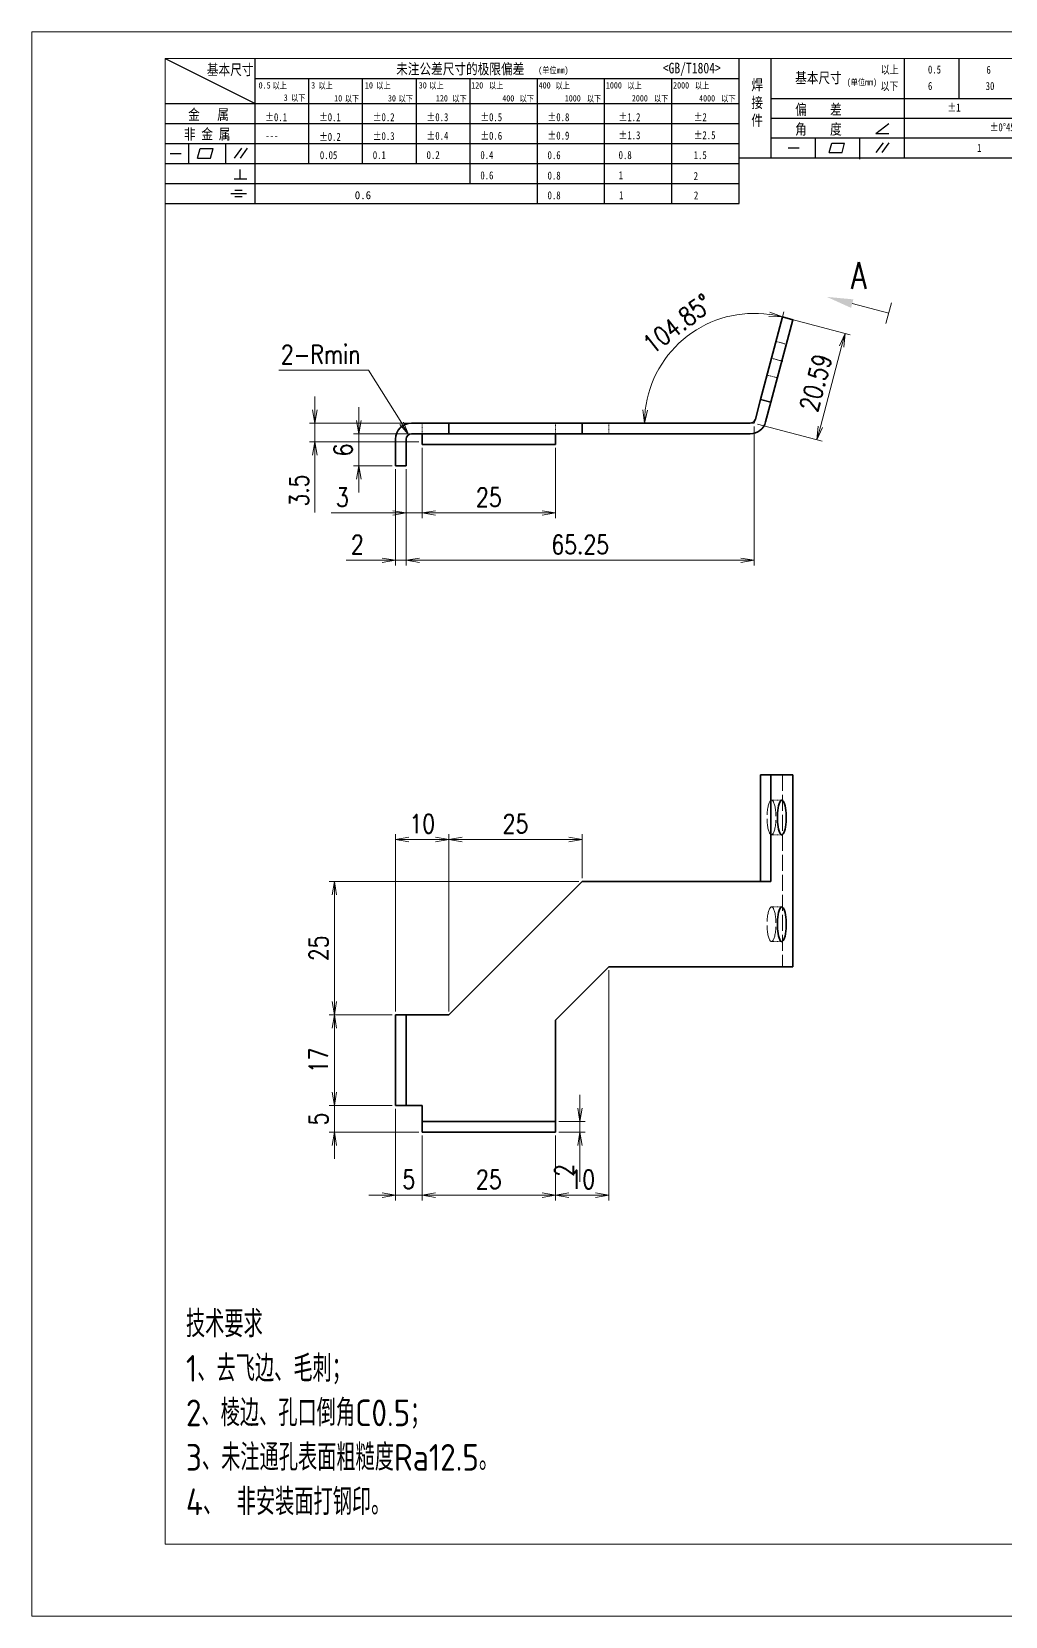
# Model space of a CAD drawing. Header units: inches. Extents: x 269 to 10986, y 1043 to 4337.
# Drawn here: x 9192.9 to 9375.4, y 1711.2 to 2008.2 of the extents above; entities that cross this region are included whole.
import ezdxf
from ezdxf.enums import TextEntityAlignment as Align

# ---------------------------------------------------------------- set-up
doc = ezdxf.new("R2010")
doc.units = ezdxf.units.IN
doc.header["$MEASUREMENT"] = 0
for name, pattern in [('AM_ISO02W050x2', [3.75, 3, -0.75]), ('AM_ISO08W050x2', [9, 6, -0.75, 1.5, -0.75]), ('AM_ISO09W050', [22.5, 12, -1.5, 3, -1.5, 3, -1.5])]:
    doc.linetypes.add(name, pattern=pattern)
for name, color, linetype, lineweight in [('中心线', 2, 'AM_ISO08W050x2', 18), ('双点划线', 6, 'AM_ISO09W050', 18), ('图框', 7, 'Continuous', 18), ('标注线', 3, 'Continuous', 18), ('粗实线', 7, 'Continuous', 35), ('虚线', 1, 'AM_ISO02W050x2', 18)]:
    doc.layers.add(name, color=color, linetype=linetype, lineweight=lineweight)
doc.layers.add('图\\M+19E79\\M+195B6\\M+18E9A', color=7, linetype='Continuous')
doc.layers.add('打印', color=7, linetype='Continuous', lineweight=15, plot=False)
doc.layers.add('打印-禁用', color=7, linetype='Continuous', lineweight=15, plot=False)
doc.styles.add('DIM', font='romans.shx', dxfattribs={"width": 0.8, "bigfont": 'bigfont.shx'})
doc.styles.get("Standard").update_dxf_attribs({"font": 'txt', "bigfont": 'gbcbig.shx'})
doc.styles.add('国标', font='simfang.ttf', dxfattribs={"width": 0.8})
doc.styles.add('机械长仿宋', font='gbenor.shx', dxfattribs={"height": 1, "bigfont": 'gbcbig.shx'})
doc.dimstyles.new('XR 1-1', dxfattribs={"dimtxt": 3.5, "dimasz": 2.5, "dimexe": 1, "dimexo": 0.625, "dimgap": 1.2, "dimtad": 1, "dimtoh": 1, "dimdsep": 46, "dimtxsty": 'DIM', "dimblk": 'OPEN', "dimcen": 0, "dimclrd": 8, "dimclre": 8, "dimclrt": 2, "dimazin": 2, "dimtfac": 0.5, "dimtmove": 0, "dimatfit": 3, "dimldrblk": 'OPEN', "dimfxl": 0, "dimtolj": 2, "dimlwd": 18, "dimlwe": 18, "dimarcsym": 0})
doc.dimstyles.new('XR 1-1$0', dxfattribs={"dimtxt": 3.5, "dimasz": 2.5, "dimexe": 1, "dimexo": 0.625, "dimgap": 1.2, "dimtad": 1, "dimzin": 9, "dimdsep": 46, "dimtxsty": 'DIM', "dimblk": 'OPEN', "dimcen": 0, "dimclrd": 8, "dimclre": 8, "dimclrt": 2, "dimazin": 2, "dimtfac": 0.5, "dimtmove": 0, "dimatfit": 3, "dimldrblk": 'OPEN', "dimfxl": 0, "dimtolj": 2, "dimlwd": 18, "dimlwe": 18, "dimarcsym": 0})
doc.dimstyles.new('XR 1-1$4', dxfattribs={"dimtxt": 3.5, "dimasz": 2.5, "dimexe": 1, "dimexo": 0.625, "dimgap": 1.2, "dimtad": 1, "dimtoh": 1, "dimdsep": 46, "dimtxsty": 'DIM', "dimblk": 'OPEN', "dimcen": 0, "dimclrd": 8, "dimclre": 8, "dimclrt": 2, "dimazin": 2, "dimtfac": 0.5, "dimtofl": 0, "dimtmove": 0, "dimatfit": 3, "dimldrblk": 'OPEN', "dimfxl": 0, "dimtolj": 2, "dimlwd": 18, "dimlwe": 18, "dimarcsym": 0})

# ---------------------------------------------------------------- blocks, each defined once
blk = doc.blocks.new('GZDEH零件A3图框V01版')
at = {"layer": '图\\M+19E79\\M+195B6\\M+18E9A', "color": 9}
for p, q in [((2882.49, -1554.46), (2899.37, -1562.92)), ((2899.37, -1581.67), (2899.37, -1554.46)), ((2990.09, -1581.67), (2990.09, -1554.46)), ((2996.09, -1573.08), (2996.09, -1554.46)), ((3021.09, -1561.98), (3021.09, -1554.46)), ((3031.31, -1561.98), (3031.31, -1554.46)), ((2899.37, -1558.24), (2990.09, -1558.24)), ((2909.45, -1574.17), (2909.45, -1558.24)), ((2919.53, -1574.17), (2919.53, -1558.24)), ((2929.61, -1574.17), (2929.61, -1558.24)), ((2939.69, -1577.92), (2939.69, -1558.24)), ((2952.29, -1581.67), (2952.29, -1558.24)), ((2964.89, -1581.67), (2964.89, -1558.24)), ((2977.49, -1581.67), (2977.49, -1558.24)), ((2996.09, -1561.98), (3113.09, -1561.98)), ((3021.09, -1573.08), (3021.09, -1561.98)), ((2882.49, -1562.92), (2990.09, -1562.92)), ((2882.49, -1566.67), (2990.09, -1566.67)), ((2996.09, -1565.68), (3113.09, -1565.68)), ((3015.75, -1568.51), (3018.15, -1566.66)), ((2882.49, -1570.42), (2990.09, -1570.42)), ((2886.92, -1574.12), (2886.92, -1570.42)), ((2893.91, -1574.12), (2893.91, -1570.42)), ((2996.09, -1569.38), (3113.09, -1569.38)), ((3004.42, -1573.08), (3004.42, -1569.38)), ((3006.97, -1572.12), (3007.45, -1570.33)), ((3007.45, -1570.33), (3009.86, -1570.33)), ((3009.39, -1572.12), (3009.86, -1570.33)), ((3012.75, -1573.08), (3012.75, -1569.38)), ((3015.75, -1568.51), (3018.15, -1568.51)), ((3015.81, -1572.12), (3017.15, -1570.26)), ((3016.89, -1572.12), (3018.23, -1570.26)), ((2883.43, -1572.27), (2885.49, -1572.27)), ((2888.59, -1573.16), (2889.07, -1571.37)), ((2888.59, -1573.16), (2891, -1573.16)), ((2889.07, -1571.37), (2891.48, -1571.37)), ((2891, -1573.16), (2891.48, -1571.37)), ((2895.52, -1573.16), (2896.85, -1571.3)), ((2896.6, -1573.16), (2897.94, -1571.3)), ((2990.09, -1573.08), (3113.09, -1573.08)), ((2999.26, -1571.23), (3001.32, -1571.23)), ((3006.97, -1572.12), (3009.39, -1572.12)), ((3012.75, -1573.33), (3012.75, -1573.08)), ((2882.49, -1574.17), (2990.09, -1574.17)), ((2895.42, -1577.05), (2897.81, -1577.05)), ((2896.58, -1577.05), (2896.58, -1575.28)), ((2882.49, -1577.92), (2990.09, -1577.92)), ((2894.79, -1579.77), (2897.77, -1579.77)), ((2895.57, -1579.17), (2896.92, -1579.17)), ((2882.49, -1581.67), (2990.09, -1581.67)), ((2895.57, -1580.37), (2896.93, -1580.37))]:
    blk.add_line(p, q, dxfattribs=at)
at = {"layer": '图框', "linetype": 'Continuous'}
for p, q in [((2882.49, -1554.46), (2882.49, -1832.96)), ((3272.49, -1554.46), (2882.49, -1554.46)), ((2882.49, -1832.96), (3272.49, -1832.96))]:
    blk.add_line(p, q, dxfattribs=at)
at = {"layer": '打印-禁用', "linetype": 'Continuous'}
for p, q in [((2857.49, -1549.46), (2857.49, -1846.46)), ((3277.49, -1549.46), (2857.49, -1549.46)), ((2857.49, -1846.46), (3277.49, -1846.46))]:
    blk.add_line(p, q, dxfattribs=at)
at = {"layer": '图\\M+19E79\\M+195B6\\M+18E9A', "color": 9, "style": '国标', "width": 0.8}
for s, height, p in [('基本尺寸', 2, (2890.33, -1557.58)), ('未注公差尺寸的极限偏差', 2, (2925.81, -1557.44)), ('<GB/T1804>', 2, (2975.78, -1557.27)), ('以上', 1.5, (3016.64, -1557.33)), ('0.5', 1.5, (3025.49, -1557.3)), ('6', 1.5, (3036.45, -1557.34)), ('30', 1.2, (2930.04, -1560.11)), ('基本尺寸', 2, (3000.6, -1559.1)), ('以下', 1.5, (3016.58, -1560.43)), ('6', 1.5, (3025.49, -1560.38)), ('30', 1.5, (3036.31, -1560.39)), ('金   属', 2, (2886.82, -1565.98)), ('±0.1', 1.5, (2901.27, -1566.23)), ('±0.1', 1.5, (2911.35, -1566.23)), ('±0.2', 1.5, (2921.43, -1566.23)), ('±0.3', 1.5, (2931.51, -1566.23)), ('±0.5', 1.5, (2941.59, -1566.23)), ('±0.8', 1.5, (2954.19, -1566.23)), ('±1.2', 1.5, (2967.51, -1566.23)), ('±2', 1.5, (2981.58, -1566.23)), ('偏    差', 2, (3000.6, -1565.04)), ('±1', 1.5, (3029.16, -1564.42)), ('非 金 属', 2, (2886.02, -1569.65)), ('±0.3', 1.5, (2921.43, -1569.77)), ('±0.4', 1.5, (2931.51, -1569.71)), ('±0.6', 1.5, (2941.59, -1569.71)), ('±0.9', 1.5, (2954.19, -1569.68)), ('±1.3', 1.5, (2967.51, -1569.62)), ('±2.5', 1.5, (2981.58, -1569.61)), ('角    度', 2, (3000.6, -1568.74)), ("±0%%D45'", 1.5, (3037.06, -1568.12)), ('---', 1.5, (2901.27, -1569.65)), ('±0.2', 1.5, (2911.35, -1569.92)), ('1', 1.5, (3034.69, -1571.98)), ('0.1', 1.5, (2921.43, -1573.34)), ('0.2', 1.5, (2931.51, -1573.33)), ('0.4', 1.5, (2941.59, -1573.33)), ('0.6', 1.5, (2954.19, -1573.35)), ('0.8', 1.5, (2967.51, -1573.33)), ('1.5', 1.5, (2981.58, -1573.34)), ('0.6', 1.5, (2941.59, -1577.14)), ('0.8', 1.5, (2954.19, -1577.17)), ('1', 1.5, (2967.51, -1577.12)), ('2', 1.5, (2981.58, -1577.26)), ('0.8', 1.5, (2954.19, -1580.87)), ('1', 1.5, (2967.59, -1580.86)), ('2', 1.5, (2981.62, -1580.89))]:
    blk.add_text(s, height=height, dxfattribs=at).set_placement(p)
at = {"layer": '图\\M+19E79\\M+195B6\\M+18E9A', "color": 9, "lineweight": 15, "style": '国标', "width": 0.8}
for s, p in [('(单位mm)', (2952.44, -1557.27)), ('0.5', (2900.03, -1560.11)), ('以上', (2902.64, -1560.16)), ('3', (2909.88, -1560.11)), ('以上', (2911.25, -1560.16)), ('10', (2919.96, -1560.11)), ('以上', (2922.09, -1560.16)), ('以上', (2932.02, -1560.16)), ('120', (2939.88, -1560.11)), ('以上', (2943.21, -1560.16)), ('400', (2952.52, -1560.11)), ('以上', (2955.68, -1560.16)), ('1000', (2965.12, -1560.11)), ('以上', (2969.16, -1560.16)), ('2000', (2977.72, -1560.11)), ('以上', (2981.8, -1560.16)), ('(单位mm)', (3010.27, -1559.51)), ('3', (2904.73, -1562.41)), ('以下', (2906.1, -1562.46)), ('10', (2914.19, -1562.54)), ('以下', (2916.18, -1562.59)), ('30', (2924.27, -1562.54)), ('以下', (2926.26, -1562.59)), ('120', (2933.26, -1562.54)), ('以下', (2936.34, -1562.59)), ('400', (2945.7, -1562.54)), ('以下', (2948.94, -1562.59)), ('1000', (2957.41, -1562.54)), ('以下', (2961.54, -1562.59)), ('2000', (2969.99, -1562.54)), ('以下', (2974.14, -1562.59)), ('4000', (2982.59, -1562.54)), ('以下', (2986.74, -1562.59))]:
    blk.add_text(s, height=1.2, dxfattribs=at).set_placement(p)
at = {"layer": '图\\M+19E79\\M+195B6\\M+18E9A', "color": 9, "lineweight": 13, "style": '国标'}
blk.add_text('0.6', height=1.5, dxfattribs=at).set_placement((2918.05, -1580.85))
at = {"layer": '图\\M+19E79\\M+195B6\\M+18E9A', "color": 9, "style": '国标'}
for s, insert, char_height, width, attachment_point in [('焊\\P接\\P件', (2992.39, -1558.41), 2, 3.1877, 1), ('0.05', (2911.51, -1573.37), 1.5, 5.1982, 7)]:
    blk.add_mtext(s, dxfattribs=dict(at, insert=insert, char_height=char_height, width=width, attachment_point=attachment_point))
blk = doc.blocks.new('DEH A3')
at = {"layer": '图框'}
blk.add_blockref('GZDEH零件A3图框V01版', (-2857.49, 1846.46), dxfattribs=at)
blk = doc.blocks.new('_Open')
at = {"color": 0, "linetype": 'ByBlock', "lineweight": -2}
for p, q in [((-1, 0.17), (0, 0)), ((-1, -0.17), (0, 0)), ((0, 0), (-1, 0))]:
    blk.add_line(p, q, dxfattribs=at)
blk = doc.blocks.new('*D958')
at = {"layer": 'Defpoints', "color": 0, "transparency": 16777216}
for p in [(9266.1, 1930.86), (9263.1, 1926.86), (9263.1, 1918.03)]:
    blk.add_point(p, dxfattribs=at)
at = {"layer": '标注线', "color": 8, "lineweight": 18, "transparency": 16777216}
for p, q in [((9266.1, 1930.24), (9266.1, 1917.03)), ((9263.1, 1926.24), (9263.1, 1917.03)), ((9260.6, 1918.03), (9249.03, 1918.03)), ((9266.1, 1918.03), (9263.1, 1918.03)), ((9268.6, 1918.03), (9271.1, 1918.03))]:
    blk.add_line(p, q, dxfattribs=at)
at = {"layer": '标注线', "color": 8, "lineweight": 18, "transparency": 16777216, "xscale": 2.5, "yscale": 2.5, "zscale": 2.5}
blk.add_blockref('_Open', (9263.1, 1918.03), dxfattribs=at)
at = {"layer": '标注线', "color": 8, "lineweight": 18, "transparency": 16777216, "xscale": 2.5, "yscale": 2.5, "zscale": 2.5, "rotation": 180}
blk.add_blockref('_Open', (9266.1, 1918.03), dxfattribs=at)
at = {"layer": '标注线', "color": 2, "transparency": 16777216, "insert": (9251.16, 1920.98), "char_height": 3.5, "attachment_point": 5, "style": 'DIM'}
blk.add_mtext('\\A2;3', dxfattribs=at)
blk = doc.blocks.new('*D959')
at = {"layer": 'Defpoints', "color": 0, "transparency": 16777216}
for p in [(9261.1, 1926.86), (9263.1, 1926.86), (9261.1, 1909.16)]:
    blk.add_point(p, dxfattribs=at)
at = {"layer": '标注线', "color": 8, "lineweight": 18, "transparency": 16777216}
for p, q in [((9261.1, 1926.24), (9261.1, 1908.16)), ((9263.1, 1926.24), (9263.1, 1908.16)), ((9258.6, 1909.16), (9251.84, 1909.16)), ((9263.1, 1909.16), (9261.1, 1909.16)), ((9265.6, 1909.16), (9268.1, 1909.16))]:
    blk.add_line(p, q, dxfattribs=at)
at = {"layer": '标注线', "color": 8, "lineweight": 18, "transparency": 16777216, "xscale": 2.5, "yscale": 2.5, "zscale": 2.5}
blk.add_blockref('_Open', (9261.1, 1909.16), dxfattribs=at)
at = {"layer": '标注线', "color": 8, "lineweight": 18, "transparency": 16777216, "xscale": 2.5, "yscale": 2.5, "zscale": 2.5, "rotation": 180}
blk.add_blockref('_Open', (9263.1, 1909.16), dxfattribs=at)
at = {"layer": '标注线', "color": 2, "transparency": 16777216, "insert": (9253.97, 1912.11), "char_height": 3.5, "attachment_point": 5, "style": 'DIM'}
blk.add_mtext('\\A2;2', dxfattribs=at)
blk = doc.blocks.new('*D960')
at = {"layer": 'Defpoints', "color": 0, "transparency": 16777216}
for p in [(9328.36, 1934.86), (9263.1, 1926.86), (9263.1, 1909.16)]:
    blk.add_point(p, dxfattribs=at)
at = {"layer": '标注线', "color": 8, "lineweight": 18, "transparency": 16777216}
for p, q in [((9328.36, 1934.24), (9328.36, 1908.16)), ((9263.1, 1926.24), (9263.1, 1908.16)), ((9325.86, 1909.16), (9265.6, 1909.16))]:
    blk.add_line(p, q, dxfattribs=at)
at = {"layer": '标注线', "color": 8, "lineweight": 18, "transparency": 16777216, "xscale": 2.5, "yscale": 2.5, "zscale": 2.5, "rotation": 180}
blk.add_blockref('_Open', (9263.1, 1909.16), dxfattribs=at)
at = {"layer": '标注线', "color": 8, "lineweight": 18, "transparency": 16777216, "xscale": 2.5, "yscale": 2.5, "zscale": 2.5}
blk.add_blockref('_Open', (9328.36, 1909.16), dxfattribs=at)
at = {"layer": '标注线', "color": 2, "transparency": 16777216, "insert": (9295.73, 1912.11), "char_height": 3.5, "attachment_point": 5, "style": 'DIM'}
blk.add_mtext('\\A2;65.25', dxfattribs=at)
blk = doc.blocks.new('*D961')
at = {"layer": 'Defpoints', "color": 0, "transparency": 16777216}
for p in [(9266.1, 1930.86), (9291.1, 1930.86), (9291.1, 1918.03)]:
    blk.add_point(p, dxfattribs=at)
at = {"layer": '标注线', "color": 8, "lineweight": 18, "transparency": 16777216}
for p, q in [((9266.1, 1930.24), (9266.1, 1917.03)), ((9291.1, 1930.24), (9291.1, 1917.03)), ((9268.6, 1918.03), (9288.6, 1918.03))]:
    blk.add_line(p, q, dxfattribs=at)
at = {"layer": '标注线', "color": 8, "lineweight": 18, "transparency": 16777216, "xscale": 2.5, "yscale": 2.5, "zscale": 2.5, "rotation": 180}
blk.add_blockref('_Open', (9266.1, 1918.03), dxfattribs=at)
at = {"layer": '标注线', "color": 8, "lineweight": 18, "transparency": 16777216, "xscale": 2.5, "yscale": 2.5, "zscale": 2.5}
blk.add_blockref('_Open', (9291.1, 1918.03), dxfattribs=at)
at = {"layer": '标注线', "color": 2, "transparency": 16777216, "insert": (9278.6, 1920.98), "char_height": 3.5, "attachment_point": 5, "style": 'DIM'}
blk.add_mtext('\\A2;25', dxfattribs=at)
blk = doc.blocks.new('*D962')
at = {"layer": 'Defpoints', "color": 0, "transparency": 16777216}
for p in [(9333.63, 1954.76), (9345.37, 1951.65), (9328.36, 1934.86)]:
    blk.add_point(p, dxfattribs=at)
at = {"layer": '标注线', "color": 8, "lineweight": 18, "transparency": 16777216}
for p, q in [((9334.24, 1954.6), (9346.34, 1951.4)), ((9340.74, 1934.17), (9344.73, 1949.24)), ((9328.96, 1934.7), (9341.06, 1931.49))]:
    blk.add_line(p, q, dxfattribs=at)
at = {"layer": '标注线', "color": 8, "lineweight": 18, "transparency": 16777216, "xscale": 2.5, "yscale": 2.5, "zscale": 2.5}
for p, rotation in [((9345.37, 1951.65), 75.15177507002312), ((9340.1, 1931.75), 255.1517750700231)]:
    blk.add_blockref('_Open', p, dxfattribs=dict(at, rotation=rotation))
at = {"layer": '标注线', "color": 2, "transparency": 16777216, "insert": (9339.88, 1942.46), "char_height": 3.5, "attachment_point": 5, "rotation": 75.1518, "style": 'DIM'}
blk.add_mtext('\\A2;20.59', dxfattribs=at)
blk = doc.blocks.new('*D963')
at = {"layer": 'Defpoints', "color": 0, "transparency": 16777216}
for p in [(9321.28, 1954.2), (9329.53, 1939.3), (9296.1, 1934.86), (9327.59, 1934.86), (9328.55, 1935.61)]:
    blk.add_point(p, dxfattribs=at)
at = {"layer": '标注线', "color": 8, "lineweight": 18, "transparency": 16777216}
blk.add_line((9329.69, 1939.9), (9333.89, 1955.73), dxfattribs=at)
blk.add_arc((9328.36, 1934.86), 20.59, 82.1122, 173.0395, dxfattribs=at)
at = {"layer": '标注线', "color": 8, "lineweight": 18, "transparency": 16777216, "xscale": 2.5, "yscale": 2.5, "zscale": 2.5}
for p, rotation in [((9333.63, 1954.77), 348.6320112102348), ((9307.76, 1934.86), 266.5197638621769)]:
    blk.add_blockref('_Open', p, dxfattribs=dict(at, rotation=rotation))
at = {"layer": '标注线', "color": 2, "transparency": 16777216, "insert": (9314, 1953.52), "char_height": 3.5, "attachment_point": 5, "rotation": 37.5759, "style": 'DIM'}
blk.add_mtext('\\A2;104.85\\M+1818B', dxfattribs=at)
blk = doc.blocks.new('*D964')
at = {"layer": 'Defpoints', "color": 0, "transparency": 16777216}
for p in [(9263.57, 1932.71), (9264.1, 1931.86)]:
    blk.add_point(p, dxfattribs=at)
at = {"layer": '标注线', "color": 8, "lineweight": 18, "transparency": 16777216}
for p, q in [((9239.26, 1944.81), (9256.06, 1944.81)), ((9256.06, 1944.81), (9262.26, 1934.84))]:
    blk.add_line(p, q, dxfattribs=at)
at = {"layer": '标注线', "color": 8, "lineweight": 18, "transparency": 16777216, "xscale": 2.5, "yscale": 2.5, "zscale": 2.5, "rotation": 301.8642091527421}
blk.add_blockref('_Open', (9263.57, 1932.71), dxfattribs=at)
at = {"layer": '标注线', "color": 2, "transparency": 16777216, "insert": (9247.06, 1947.76), "char_height": 3.5, "attachment_point": 5, "style": 'DIM'}
blk.add_mtext('\\A2;2-Rmin', dxfattribs=at)
blk = doc.blocks.new('*D965')
at = {"layer": 'Defpoints', "color": 0, "transparency": 16777216}
for p in [(9254.24, 1932.86), (9264.1, 1932.86), (9261.1, 1926.86)]:
    blk.add_point(p, dxfattribs=at)
at = {"layer": '标注线', "color": 8, "lineweight": 18, "transparency": 16777216}
for p, q in [((9254.24, 1935.36), (9254.24, 1937.86)), ((9263.48, 1932.86), (9253.24, 1932.86)), ((9254.24, 1926.86), (9254.24, 1932.86)), ((9260.48, 1926.86), (9253.24, 1926.86)), ((9254.24, 1924.36), (9254.24, 1921.86))]:
    blk.add_line(p, q, dxfattribs=at)
at = {"layer": '标注线', "color": 8, "lineweight": 18, "transparency": 16777216, "xscale": 2.5, "yscale": 2.5, "zscale": 2.5}
for p, rotation in [((9254.24, 1932.86), 270), ((9254.24, 1926.86), 90)]:
    blk.add_blockref('_Open', p, dxfattribs=dict(at, rotation=rotation))
at = {"layer": '标注线', "color": 2, "transparency": 16777216, "insert": (9251.29, 1929.86), "char_height": 3.5, "attachment_point": 5, "rotation": 90, "style": 'DIM'}
blk.add_mtext('\\A2;6', dxfattribs=at)
blk = doc.blocks.new('*D966')
at = {"layer": 'Defpoints', "color": 0, "transparency": 16777216}
for p in [(9245.98, 1934.86), (9266.1, 1934.86), (9266.1, 1931.36)]:
    blk.add_point(p, dxfattribs=at)
at = {"layer": '标注线', "color": 8, "lineweight": 18, "transparency": 16777216}
for p, q in [((9245.98, 1937.36), (9245.98, 1939.86)), ((9265.48, 1934.86), (9244.98, 1934.86)), ((9245.98, 1934.86), (9245.98, 1931.36)), ((9265.48, 1931.36), (9244.98, 1931.36)), ((9245.98, 1928.86), (9245.98, 1918.1))]:
    blk.add_line(p, q, dxfattribs=at)
at = {"layer": '标注线', "color": 8, "lineweight": 18, "transparency": 16777216, "xscale": 2.5, "yscale": 2.5, "zscale": 2.5}
for p, rotation in [((9245.98, 1934.86), 270), ((9245.98, 1931.36), 90)]:
    blk.add_blockref('_Open', p, dxfattribs=dict(at, rotation=rotation))
at = {"layer": '标注线', "color": 2, "transparency": 16777216, "insert": (9243.03, 1922.23), "char_height": 3.5, "attachment_point": 5, "rotation": 90, "style": 'DIM'}
blk.add_mtext('\\A2;3.5', dxfattribs=at)
blk = doc.blocks.new('*D973')
at = {"layer": 'Defpoints', "color": 0, "transparency": 16777216}
for p in [(9261.1, 1806.95), (9266.1, 1801.95), (9261.1, 1790.18)]:
    blk.add_point(p, dxfattribs=at)
at = {"layer": '标注线', "color": 8, "lineweight": 18, "transparency": 16777216}
for p, q in [((9261.1, 1806.33), (9261.1, 1789.18)), ((9266.1, 1801.33), (9266.1, 1789.18)), ((9258.6, 1790.18), (9256.1, 1790.18)), ((9266.1, 1790.18), (9261.1, 1790.18)), ((9268.6, 1790.18), (9271.1, 1790.18))]:
    blk.add_line(p, q, dxfattribs=at)
at = {"layer": '标注线', "color": 8, "lineweight": 18, "transparency": 16777216, "xscale": 2.5, "yscale": 2.5, "zscale": 2.5}
blk.add_blockref('_Open', (9261.1, 1790.18), dxfattribs=at)
at = {"layer": '标注线', "color": 8, "lineweight": 18, "transparency": 16777216, "xscale": 2.5, "yscale": 2.5, "zscale": 2.5, "rotation": 180}
blk.add_blockref('_Open', (9266.1, 1790.18), dxfattribs=at)
at = {"layer": '标注线', "color": 2, "transparency": 16777216, "insert": (9263.6, 1793.13), "char_height": 3.5, "attachment_point": 5, "style": 'DIM'}
blk.add_mtext('\\A2;5', dxfattribs=at)
blk = doc.blocks.new('*D974')
at = {"layer": 'Defpoints', "color": 0, "transparency": 16777216}
for p in [(9266.1, 1801.95), (9291.1, 1801.95), (9266.1, 1790.18)]:
    blk.add_point(p, dxfattribs=at)
at = {"layer": '标注线', "color": 8, "lineweight": 18, "transparency": 16777216}
for p, q in [((9266.1, 1801.33), (9266.1, 1789.18)), ((9291.1, 1801.33), (9291.1, 1789.18)), ((9288.6, 1790.18), (9268.6, 1790.18))]:
    blk.add_line(p, q, dxfattribs=at)
at = {"layer": '标注线', "color": 8, "lineweight": 18, "transparency": 16777216, "xscale": 2.5, "yscale": 2.5, "zscale": 2.5, "rotation": 180}
blk.add_blockref('_Open', (9266.1, 1790.18), dxfattribs=at)
at = {"layer": '标注线', "color": 8, "lineweight": 18, "transparency": 16777216, "xscale": 2.5, "yscale": 2.5, "zscale": 2.5}
blk.add_blockref('_Open', (9291.1, 1790.18), dxfattribs=at)
at = {"layer": '标注线', "color": 2, "transparency": 16777216, "insert": (9278.6, 1793.13), "char_height": 3.5, "attachment_point": 5, "style": 'DIM'}
blk.add_mtext('\\A2;25', dxfattribs=at)
blk = doc.blocks.new('*D975')
at = {"layer": 'Defpoints', "color": 0, "transparency": 16777216}
for p in [(9301.1, 1832.95), (9291.1, 1801.95), (9291.1, 1790.18)]:
    blk.add_point(p, dxfattribs=at)
at = {"layer": '标注线', "color": 8, "lineweight": 18, "transparency": 16777216}
for p, q in [((9301.1, 1832.33), (9301.1, 1789.18)), ((9291.1, 1801.33), (9291.1, 1789.18)), ((9298.6, 1790.18), (9293.6, 1790.18))]:
    blk.add_line(p, q, dxfattribs=at)
at = {"layer": '标注线', "color": 8, "lineweight": 18, "transparency": 16777216, "xscale": 2.5, "yscale": 2.5, "zscale": 2.5, "rotation": 180}
blk.add_blockref('_Open', (9291.1, 1790.18), dxfattribs=at)
at = {"layer": '标注线', "color": 8, "lineweight": 18, "transparency": 16777216, "xscale": 2.5, "yscale": 2.5, "zscale": 2.5}
blk.add_blockref('_Open', (9301.1, 1790.18), dxfattribs=at)
at = {"layer": '标注线', "color": 2, "transparency": 16777216, "insert": (9296.1, 1793.13), "char_height": 3.5, "attachment_point": 5, "style": 'DIM'}
blk.add_mtext('\\A2;10', dxfattribs=at)
blk = doc.blocks.new('*D976')
at = {"layer": 'Defpoints', "color": 0, "transparency": 16777216}
for p in [(9261.1, 1806.95), (9249.64, 1801.95), (9266.1, 1801.95)]:
    blk.add_point(p, dxfattribs=at)
at = {"layer": '标注线', "color": 8, "lineweight": 18, "transparency": 16777216}
for p, q in [((9249.64, 1809.45), (9249.64, 1811.95)), ((9260.48, 1806.95), (9248.64, 1806.95)), ((9249.64, 1806.95), (9249.64, 1801.95)), ((9265.48, 1801.95), (9248.64, 1801.95)), ((9249.64, 1799.45), (9249.64, 1796.95))]:
    blk.add_line(p, q, dxfattribs=at)
at = {"layer": '标注线', "color": 8, "lineweight": 18, "transparency": 16777216, "xscale": 2.5, "yscale": 2.5, "zscale": 2.5}
for p, rotation in [((9249.64, 1806.95), 270), ((9249.64, 1801.95), 90)]:
    blk.add_blockref('_Open', p, dxfattribs=dict(at, rotation=rotation))
at = {"layer": '标注线', "color": 2, "transparency": 16777216, "insert": (9246.69, 1804.45), "char_height": 3.5, "attachment_point": 5, "rotation": 90, "style": 'DIM'}
blk.add_mtext('\\A2;5', dxfattribs=at)
blk = doc.blocks.new('*D977')
at = {"layer": 'Defpoints', "color": 0, "transparency": 16777216}
for p in [(9249.64, 1823.95), (9261.1, 1823.95), (9261.1, 1806.95)]:
    blk.add_point(p, dxfattribs=at)
at = {"layer": '标注线', "color": 8, "lineweight": 18, "transparency": 16777216}
for p, q in [((9260.48, 1823.95), (9248.64, 1823.95)), ((9249.64, 1809.45), (9249.64, 1821.45)), ((9260.48, 1806.95), (9248.64, 1806.95))]:
    blk.add_line(p, q, dxfattribs=at)
at = {"layer": '标注线', "color": 8, "lineweight": 18, "transparency": 16777216, "xscale": 2.5, "yscale": 2.5, "zscale": 2.5}
for p, rotation in [((9249.64, 1823.95), 90), ((9249.64, 1806.95), 270)]:
    blk.add_blockref('_Open', p, dxfattribs=dict(at, rotation=rotation))
at = {"layer": '标注线', "color": 2, "transparency": 16777216, "insert": (9246.69, 1815.45), "char_height": 3.5, "attachment_point": 5, "rotation": 90, "style": 'DIM'}
blk.add_mtext('\\A2;17', dxfattribs=at)
blk = doc.blocks.new('*D978')
at = {"layer": 'Defpoints', "color": 0, "transparency": 16777216}
for p in [(9249.64, 1848.95), (9296.1, 1848.95), (9261.1, 1823.95)]:
    blk.add_point(p, dxfattribs=at)
at = {"layer": '标注线', "color": 8, "lineweight": 18, "transparency": 16777216}
for p, q in [((9295.48, 1848.95), (9248.64, 1848.95)), ((9249.64, 1826.45), (9249.64, 1846.45)), ((9260.48, 1823.95), (9248.64, 1823.95))]:
    blk.add_line(p, q, dxfattribs=at)
at = {"layer": '标注线', "color": 8, "lineweight": 18, "transparency": 16777216, "xscale": 2.5, "yscale": 2.5, "zscale": 2.5}
for p, rotation in [((9249.64, 1848.95), 90), ((9249.64, 1823.95), 270)]:
    blk.add_blockref('_Open', p, dxfattribs=dict(at, rotation=rotation))
at = {"layer": '标注线', "color": 2, "transparency": 16777216, "insert": (9246.69, 1836.45), "char_height": 3.5, "attachment_point": 5, "rotation": 90, "style": 'DIM'}
blk.add_mtext('\\A2;25', dxfattribs=at)
blk = doc.blocks.new('*D979')
at = {"layer": 'Defpoints', "color": 0, "transparency": 16777216}
for p in [(9261.1, 1856.83), (9261.1, 1823.95), (9271.1, 1823.95)]:
    blk.add_point(p, dxfattribs=at)
at = {"layer": '标注线', "color": 8, "lineweight": 18, "transparency": 16777216}
for p, q in [((9261.1, 1824.58), (9261.1, 1857.83)), ((9268.6, 1856.83), (9263.6, 1856.83)), ((9271.1, 1824.58), (9271.1, 1857.83))]:
    blk.add_line(p, q, dxfattribs=at)
at = {"layer": '标注线', "color": 8, "lineweight": 18, "transparency": 16777216, "xscale": 2.5, "yscale": 2.5, "zscale": 2.5, "rotation": 180}
blk.add_blockref('_Open', (9261.1, 1856.83), dxfattribs=at)
at = {"layer": '标注线', "color": 8, "lineweight": 18, "transparency": 16777216, "xscale": 2.5, "yscale": 2.5, "zscale": 2.5}
blk.add_blockref('_Open', (9271.1, 1856.83), dxfattribs=at)
at = {"layer": '标注线', "color": 2, "transparency": 16777216, "insert": (9266.1, 1859.78), "char_height": 3.5, "attachment_point": 5, "style": 'DIM'}
blk.add_mtext('\\A2;10', dxfattribs=at)
blk = doc.blocks.new('*D980')
at = {"layer": 'Defpoints', "color": 0, "transparency": 16777216}
for p in [(9271.1, 1856.83), (9296.1, 1848.95), (9271.1, 1823.95)]:
    blk.add_point(p, dxfattribs=at)
at = {"layer": '标注线', "color": 8, "lineweight": 18, "transparency": 16777216}
for p, q in [((9271.1, 1824.58), (9271.1, 1857.83)), ((9293.6, 1856.83), (9273.6, 1856.83)), ((9296.1, 1849.58), (9296.1, 1857.83))]:
    blk.add_line(p, q, dxfattribs=at)
at = {"layer": '标注线', "color": 8, "lineweight": 18, "transparency": 16777216, "xscale": 2.5, "yscale": 2.5, "zscale": 2.5, "rotation": 180}
blk.add_blockref('_Open', (9271.1, 1856.83), dxfattribs=at)
at = {"layer": '标注线', "color": 8, "lineweight": 18, "transparency": 16777216, "xscale": 2.5, "yscale": 2.5, "zscale": 2.5}
blk.add_blockref('_Open', (9296.1, 1856.83), dxfattribs=at)
at = {"layer": '标注线', "color": 2, "transparency": 16777216, "insert": (9283.6, 1859.78), "char_height": 3.5, "attachment_point": 5, "style": 'DIM'}
blk.add_mtext('\\A2;25', dxfattribs=at)
blk = doc.blocks.new('*D1256')
at = {"color": 8, "lineweight": 18, "transparency": 16777216}
for p, q in [((9295.68, 1806.45), (9295.68, 1808.95)), ((9291.73, 1803.95), (9296.68, 1803.95)), ((9295.68, 1803.95), (9295.68, 1801.95)), ((9291.73, 1801.95), (9296.68, 1801.95)), ((9295.68, 1799.45), (9295.68, 1792.69))]:
    blk.add_line(p, q, dxfattribs=at)
at = {"layer": 'Defpoints', "color": 0, "transparency": 16777216}
for p in [(9291.1, 1803.95), (9291.1, 1801.95), (9295.68, 1801.95)]:
    blk.add_point(p, dxfattribs=at)
at = {"color": 8, "lineweight": 18, "transparency": 16777216, "xscale": 2.5, "yscale": 2.5, "zscale": 2.5}
for p, rotation in [((9295.68, 1803.95), 270), ((9295.68, 1801.95), 90)]:
    blk.add_blockref('_Open', p, dxfattribs=dict(at, rotation=rotation))
at = {"color": 2, "transparency": 16777216, "insert": (9292.73, 1794.82), "char_height": 3.5, "attachment_point": 5, "rotation": 90, "style": 'DIM'}
blk.add_mtext('\\A2;2', dxfattribs=at)

msp = doc.modelspace()

# ---------------------------------------------------------------- linework, layer by layer
at = {"layer": '中心线', "ltscale": 0.059999}
msp.add_line((9333.709, 1946.468), (9331.389, 1947.083), dxfattribs=at)
at = {"layer": '双点划线'}
for p in [(9327.587, 1934.863), (9328.554, 1935.607)]:
    msp.add_line(p, (9328.357, 1934.863), dxfattribs=at)
at = {"layer": '打印'}
msp.add_lwpolyline([(9192.908, 2008.236), (9612.908, 2008.236), (9612.908, 1711.236), (9192.908, 1711.236)], close=True, dxfattribs=at)
at = {"layer": '标注线', "ltscale": 0.176714}
msp.add_line((9346.715, 1957.267), (9353.548, 1955.456), dxfattribs=at)
at = {"layer": '标注线', "ltscale": 0.1}
msp.add_line((9354.06, 1957.389), (9353.035, 1953.523), dxfattribs=at)
at = {"layer": '标注线'}
msp.add_solid([(9346.926, 1958.065), (9341.948, 1958.531), (9346.503, 1956.47)], dxfattribs=at)
at = {"layer": '粗实线', "ltscale": 0.4}
for p, q in [((9329.532, 1939.298), (9333.633, 1954.764)), ((9331.466, 1938.786), (9335.566, 1954.252))]:
    msp.add_line(p, q, dxfattribs=at)
at = {"layer": '粗实线', "ltscale": 0.05}
for p, q in [((9335.566, 1954.252), (9333.633, 1954.764)), ((9331.466, 1938.786), (9329.532, 1939.298)), ((9271.103, 1932.863), (9271.103, 1934.863)), ((9296.103, 1934.863), (9296.103, 1932.863)), ((9261.103, 1926.863), (9263.103, 1926.863)), ((9261.103, 1823.953), (9263.103, 1823.953)), ((9261.103, 1806.953), (9263.103, 1806.953)), ((9266.103, 1806.953), (9264.103, 1806.953)), ((9266.103, 1806.953), (9266.103, 1804.953)), ((9266.103, 1803.953), (9266.103, 1801.953)), ((9291.103, 1801.953), (9291.103, 1803.953))]:
    msp.add_line(p, q, dxfattribs=at)
at = {"layer": '粗实线', "ltscale": 0.095472}
for p, q in [((9328.554, 1935.607), (9329.532, 1939.298)), ((9330.487, 1935.095), (9331.466, 1938.786))]:
    msp.add_line(p, q, dxfattribs=at)
at = {"layer": '粗实线', "ltscale": 0.175}
for p, q in [((9264.103, 1934.863), (9271.103, 1934.863)), ((9264.103, 1932.863), (9271.103, 1932.863)), ((9264.103, 1823.953), (9271.103, 1823.953))]:
    msp.add_line(p, q, dxfattribs=at)
at = {"layer": '粗实线'}
for p, q in [((9271.103, 1934.863), (9296.103, 1934.863)), ((9327.587, 1934.863), (9296.103, 1934.863)), ((9291.103, 1930.863), (9266.103, 1930.863)), ((9271.103, 1932.863), (9296.103, 1932.863)), ((9327.587, 1932.863), (9296.103, 1932.863)), ((9329.532, 1868.953), (9329.532, 1848.953)), ((9331.466, 1848.953), (9331.466, 1868.953)), ((9335.566, 1868.953), (9335.566, 1832.953)), ((9271.103, 1823.953), (9296.103, 1848.953)), ((9327.587, 1848.953), (9296.103, 1848.953)), ((9327.587, 1832.953), (9301.103, 1832.953)), ((9291.103, 1803.953), (9266.103, 1803.953)), ((9266.103, 1801.953), (9291.103, 1801.953))]:
    msp.add_line(p, q, dxfattribs=at)
at = {"layer": '粗实线', "ltscale": 0.125}
for p, q in [((9261.103, 1931.863), (9261.103, 1926.863)), ((9263.103, 1926.863), (9263.103, 1931.863))]:
    msp.add_line(p, q, dxfattribs=at)
at = {"layer": '粗实线', "ltscale": 0.025}
for p, q in [((9266.103, 1932.863), (9266.103, 1931.863)), ((9266.103, 1931.863), (9266.103, 1930.863)), ((9291.103, 1932.863), (9291.103, 1931.863)), ((9291.103, 1931.863), (9291.103, 1930.863)), ((9263.103, 1823.953), (9264.103, 1823.953)), ((9264.103, 1806.953), (9263.103, 1806.953)), ((9266.103, 1804.953), (9266.103, 1803.953)), ((9291.103, 1804.953), (9291.103, 1803.953))]:
    msp.add_line(p, q, dxfattribs=at)
at = {"layer": '粗实线', "ltscale": 0.04833}
msp.add_line((9331.466, 1868.953), (9329.532, 1868.953), dxfattribs=at)
at = {"layer": '粗实线', "ltscale": 0.102504}
msp.add_line((9331.466, 1868.953), (9335.566, 1868.953), dxfattribs=at)
at = {"layer": '粗实线', "ltscale": 0.072496}
for p, q in [((9327.587, 1848.953), (9330.487, 1848.953)), ((9330.487, 1832.953), (9327.587, 1832.953))]:
    msp.add_line(p, q, dxfattribs=at)
at = {"layer": '粗实线', "ltscale": 0.024466}
msp.add_line((9330.487, 1848.953), (9331.466, 1848.953), dxfattribs=at)
at = {"layer": '粗实线', "ltscale": 0.353553}
msp.add_line((9301.103, 1832.953), (9291.103, 1822.953), dxfattribs=at)
at = {"layer": '粗实线', "ltscale": 0.126969}
msp.add_line((9330.487, 1832.953), (9335.566, 1832.953), dxfattribs=at)
at = {"layer": '粗实线', "ltscale": 0.425}
for p, q in [((9261.103, 1806.953), (9261.103, 1823.953)), ((9263.103, 1806.953), (9263.103, 1823.953))]:
    msp.add_line(p, q, dxfattribs=at)
at = {"layer": '粗实线', "ltscale": 0.45}
msp.add_line((9291.103, 1804.953), (9291.103, 1822.953), dxfattribs=at)
at = {"layer": '粗实线'}
for centre, radius, start, end in [((9264.103, 1931.863), 3, 90, 180), ((9327.587, 1935.863), 1, 270, 345.15178), ((9327.587, 1935.863), 3, 270, 345.15178), ((9264.103, 1931.863), 1, 90, 180)]:
    msp.add_arc(centre, radius, start, end, dxfattribs=at)
for centre, major_axis, ratio, start_param, end_param in [((9333.516, 1860.953), (0, 3.25), 0.2562594, 6.2831562, 8.924778), ((9333.516, 1860.953), (0, 3.25), 0.2562594, 5.7831853, 6.2831562), ((9333.516, 1860.953), (0, 3.25), 0.2562594, 3.1415636, 5.7831853), ((9333.516, 1860.953), (0, 3.25), 0.2562594, 2.6415927, 3.1415636), ((9333.516, 1840.953), (0, 3.25), 0.2562594, 6.2831657, 8.924778), ((9333.516, 1840.958), (0, -3.245), 0.256497, 2.6412114, 3.1415463), ((9333.516, 1840.953), (0, 3.25), 0.2562594, 3.141573, 5.7831853), ((9333.516, 1840.948), (0, -3.245), 0.256497, 5.7828041, 6.2831389)]:
    msp.add_ellipse(centre, major_axis=major_axis, ratio=ratio, start_param=start_param, end_param=end_param, dxfattribs=at)
at = {"layer": '虚线', "ltscale": 0.05}
for p, q in [((9334.349, 1949.66), (9332.415, 1950.173)), ((9334.349, 1949.66), (9332.415, 1950.173)), ((9332.683, 1943.377), (9330.75, 1943.89)), ((9332.683, 1943.377), (9330.75, 1943.89)), ((9266.103, 1934.863), (9266.103, 1932.863)), ((9291.103, 1932.863), (9291.103, 1934.863)), ((9301.103, 1932.863), (9301.103, 1934.863))]:
    msp.add_line(p, q, dxfattribs=at)
at = {"layer": '虚线'}
msp.add_line((9333.633, 1868.953), (9333.633, 1832.953), dxfattribs=at)
at = {"layer": '虚线', "ltscale": 0.04833}
for p, q in [((9333.516, 1864.203), (9331.582, 1864.203)), ((9333.516, 1857.703), (9331.582, 1857.703)), ((9333.516, 1844.203), (9331.582, 1844.203)), ((9333.516, 1837.703), (9331.582, 1837.703))]:
    msp.add_line(p, q, dxfattribs=at)
at = {"layer": '虚线'}
for centre, major_axis, ratio, start_param, end_param in [((9331.582, 1860.953), (0, -3.25), 0.2562594, 3.1415503, 5.7831853), ((9331.583, 1860.957), (0, -3.245), 0.256458, 2.6412311, 3.1415224), ((9331.582, 1860.953), (0, -3.25), 0.2562594, 6.283143, 8.924778), ((9331.582, 1860.948), (0, -3.245), 0.256458, 5.7828237, 6.2831151), ((9331.582, 1840.953), (0, -3.25), 0.2562594, 3.1415503, 5.7831853), ((9331.583, 1840.957), (0, -3.245), 0.256458, 2.6412311, 3.1415224), ((9331.582, 1840.953), (0, -3.25), 0.2562594, 6.283143, 8.924778), ((9331.582, 1840.948), (0, -3.245), 0.256458, 5.7828238, 6.2831151)]:
    msp.add_ellipse(centre, major_axis=major_axis, ratio=ratio, start_param=start_param, end_param=end_param, dxfattribs=at)

# ---------------------------------------------------------------- block references
at = {"layer": '图框'}
msp.add_blockref('DEH A3', (9192.908, 1711.236), dxfattribs=at)

# ---------------------------------------------------------------- texts
at = {"layer": '标注线', "width": 0.883502}
msp.add_text('A', height=5, dxfattribs=at).set_placement((9346.487, 1960.043), (9349.432, 1960.043), align=Align.FIT)
at = {"layer": '标注线', "color": 2, "insert": (9221.821, 1730.167), "char_height": 5, "width": 114.82461, "attachment_point": 7, "style": '机械长仿宋'}
msp.add_mtext('\\A2;技术要求\\P1、去飞边、毛刺；\\P2、棱边、孔口倒角C0.5；\\P3、未注通孔表面粗糙度Ra12.5。\\P{\\A0;4、\\C3; \\C2;非安装面打钢印。}', dxfattribs=at)

# ---------------------------------------------------------------- dimensions: what is measured, and where the dimension line sits
dim = msp.add_linear_dim(base=(9295.681, 1801.953), p1=(9291.103, 1803.953), p2=(9291.103, 1801.953), angle=90, dimstyle='XR 1-1$0', override={"dimarcsym": 1})
dim.commit()
dim.dimension.update_dxf_attribs({"geometry": '*D1256', "text_midpoint": (9292.731, 1794.819)})
at = {"layer": '标注线'}
dim = msp.add_angular_dim_2l(base=(9321.2797, 1954.2007), line1=((9327.5872, 1934.8633), (9296.1027, 1934.8633)), line2=((9328.5538, 1935.6071), (9329.5324, 1939.2985)), dimstyle='XR 1-1', dxfattribs=at)
dim.commit()
dim.dimension.update_dxf_attribs({"geometry": '*D963', "text_midpoint": (9314.0006, 1953.5212)})
dim = msp.add_aligned_dim(p1=(9328.357, 1934.863), p2=(9333.633, 1954.764), distance=-12.146, dimstyle='XR 1-1$0', dxfattribs=at)
dim.commit()
dim.dimension.update_dxf_attribs({"geometry": '*D962', "text_midpoint": (9339.884, 1942.457)})
dim = msp.add_radius_dim(center=(9264.103, 1931.863), mpoint=(9263.575, 1932.713), text='2-Rmin', dimstyle='XR 1-1$4', dxfattribs=at)
dim.commit()
dim.dimension.update_dxf_attribs({"geometry": '*D964', "text_midpoint": (9247.056, 1944.808), "dimtype": 164})
dim = msp.add_linear_dim(base=(9245.976, 1934.863), p1=(9266.103, 1931.363), p2=(9266.103, 1934.863), angle=90, dimstyle='XR 1-1$0', dxfattribs=at)
dim.commit()
dim.dimension.update_dxf_attribs({"geometry": '*D966', "text_midpoint": (9245.976, 1922.23), "dimtype": 160})
for base, p1, p2, picture, middle in [((9254.237, 1932.863), (9261.103, 1926.863), (9264.103, 1932.863), '*D965', (9251.287, 1929.863)), ((9249.643, 1848.953), (9261.103, 1823.953), (9296.103, 1848.953), '*D978', (9246.693, 1836.453)), ((9249.643, 1823.953), (9261.103, 1806.953), (9261.103, 1823.953), '*D977', (9246.693, 1815.453)), ((9249.643, 1801.953), (9261.103, 1806.953), (9266.103, 1801.953), '*D976', (9246.693, 1804.453))]:
    dim = msp.add_linear_dim(base=base, p1=p1, p2=p2, angle=90, dimstyle='XR 1-1$0', dxfattribs=at)
    dim.commit()
    dim.dimension.update_dxf_attribs({"geometry": picture, "text_midpoint": middle})
for base, p1, p2, picture, middle in [((9263.103, 1909.156), (9328.357, 1934.863), (9263.103, 1926.863), '*D960', (9295.73, 1912.106)), ((9291.103, 1918.033), (9266.103, 1930.863), (9291.103, 1930.863), '*D961', (9278.603, 1920.983)), ((9261.103, 1909.156), (9263.103, 1926.863), (9261.103, 1926.863), '*D959', (9253.969, 1912.106)), ((9261.103, 1856.826), (9271.103, 1823.953), (9261.103, 1823.953), '*D979', (9266.103, 1859.776)), ((9271.103, 1856.826), (9296.103, 1848.953), (9271.103, 1823.953), '*D980', (9283.603, 1859.776)), ((9291.103, 1790.184), (9301.103, 1832.953), (9291.103, 1801.953), '*D975', (9296.103, 1793.134)), ((9261.103, 1790.184), (9266.103, 1801.953), (9261.103, 1806.953), '*D973', (9263.603, 1793.134)), ((9266.103, 1790.184), (9291.103, 1801.953), (9266.103, 1801.953), '*D974', (9278.603, 1793.134))]:
    dim = msp.add_linear_dim(base=base, p1=p1, p2=p2, dimstyle='XR 1-1$0', dxfattribs=at)
    dim.commit()
    dim.dimension.update_dxf_attribs({"geometry": picture, "text_midpoint": middle})
dim = msp.add_linear_dim(base=(9263.103, 1918.033), p1=(9266.103, 1930.863), p2=(9263.103, 1926.863), dimstyle='XR 1-1$0', dxfattribs=at)
dim.commit()
dim.dimension.update_dxf_attribs({"geometry": '*D958', "text_midpoint": (9251.16, 1918.033), "dimtype": 160})

doc.saveas('drawing.dxf')
